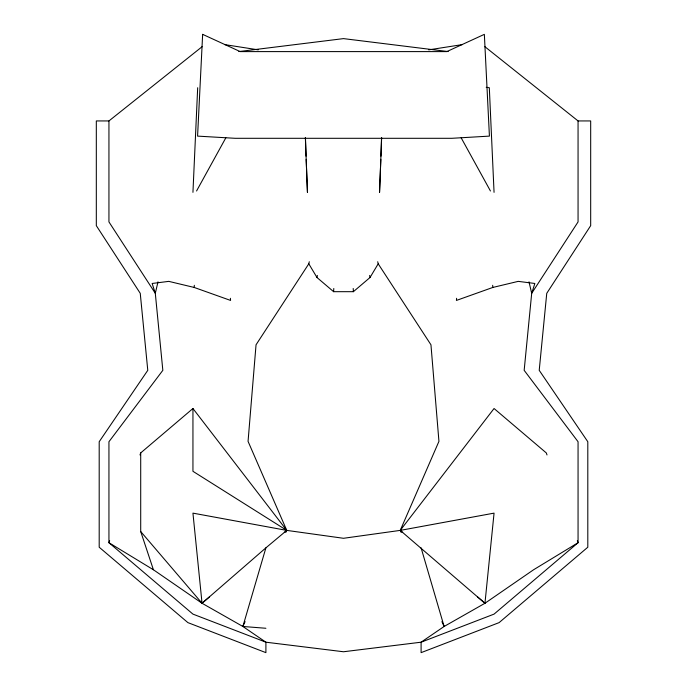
<?xml version="1.0" encoding="UTF-8"?>
<svg xmlns="http://www.w3.org/2000/svg" width="687" height="687" viewBox="0 0 687 687"><rect width="100%" height="100%" fill="white"/><g stroke="black" fill="none" stroke-linecap="round" stroke-linejoin="round"><path stroke-width="1.03" d="M381.517 138.156L380.95 156.181M381.646 137.529L379.55 192.343L380.83 159.375M192.944 192.343L197.684 87.73M377.713 261.738L378.202 263.817L370.01 277.522L353.384 291.683L333.616 291.683L333.796 288.471M230.377 298.295L230.583 300.434L194.189 287.449L194.327 285.303M456.623 298.295L456.417 300.434L492.811 287.449L518.221 281.369L534.855 283.473L531.695 293.323L524.164 370.327L578.059 441.732L578.059 542.713L494.056 614.118L421.097 642.199L343.5 651.757L265.903 642.199L192.944 614.118L108.941 542.713L108.941 441.732L162.836 370.327L155.305 293.323L152.145 283.473L168.779 281.369L194.189 287.449M484.876 46.69L578.059 120.938L590.683 120.938L590.683 225.662L546.749 293.323L539.218 370.327L587.806 441.732L587.806 547.221L499.106 622.62L421.097 652.65L421.097 642.199L444.12 626.475L484.953 603.263L494.056 513.137L400.246 530.39L343.5 538.29L286.754 530.39L192.944 513.137L202.047 603.263L242.88 626.475L265.903 642.199L265.903 652.65L187.895 622.62L99.194 547.221L99.194 441.732L147.782 370.327L140.251 293.323L96.317 225.662L96.317 120.938L108.941 120.938L202.124 46.69M333.616 291.683L316.99 277.522L317.334 275.418M158.001 281.842L155.305 293.323L108.941 221.918L108.941 120.938M285.869 532.331L286.754 530.39L248.059 441.363L256.045 344.788L308.798 263.817L309.287 261.738M265.903 628.27L242.88 626.475L265.903 547.84L286.754 530.39L192.944 408.516L140.706 452.922L139.993 454.94M109.654 540.695L108.941 542.713L153.416 569.763L202.047 603.263L209.303 597.02M401.131 532.331L400.246 530.39L438.941 441.363L430.955 344.788L378.202 263.817M242.88 626.475L245.096 621.623M196.551 190.986L225.851 137.786M402.668 532.468L400.246 530.39L494.056 408.516L546.294 452.922L547.007 454.94M140.706 452.922L140.706 531.532L202.047 603.263L265.903 547.84M284.332 532.468L286.754 530.39L192.944 471.308L192.944 408.516M477.697 597.02L484.953 603.263L533.584 569.763L578.059 542.713L577.346 540.695M428.722 49.85L462.239 44.621M238.818 51.568L343.5 38.618L448.182 51.568M486.224 87.301L489.316 87.73L494.056 192.343M224.761 44.621L258.278 49.85M400.246 530.39L484.953 603.263M308.798 263.817L316.99 277.522M461.149 137.786L490.449 190.986M441.904 621.623L444.12 626.475L421.097 547.84M201.239 601.288L202.047 603.263M140.706 531.532L153.416 569.763M528.999 281.842L531.695 293.323L578.059 221.918L578.059 120.938M369.666 275.418L370.01 277.522M492.673 285.303L492.811 287.449M353.204 288.471L353.384 291.683M306.05 156.181L305.483 138.156M306.17 159.375L307.45 192.343L305.354 137.529M202.648 34.35L197.581 136.112L235.16 138.302L451.84 138.302L489.419 136.112L484.352 34.35L446.782 51.602L240.218 51.602L202.648 34.35"/></g></svg>
